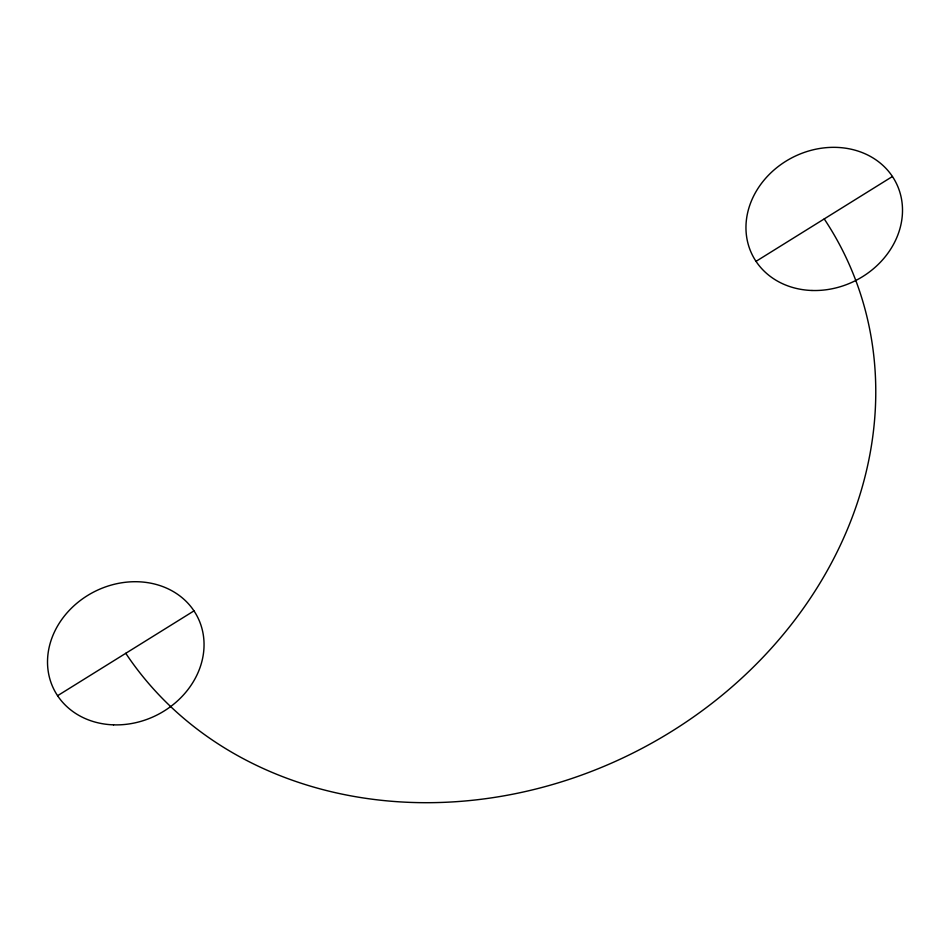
<?xml version="1.0" encoding="UTF-8"?>
<svg xmlns="http://www.w3.org/2000/svg" width="950" height="950" viewBox="0 0 950 950"><rect width="100%" height="100%" fill="white"/><g stroke="black" fill="none" stroke-linecap="round" stroke-linejoin="round"><path stroke-width="1.43" d="M57.57 695.721L193.978 610.886M756.022 261.345L892.43 176.51M824.232 218.928A411.825 354.101 -26.8 0 1 671.602 731.429A411.825 354.101 -26.8 0 1 125.768 653.303M113.537 724.85A80.429 69.16 -26.8 0 0 198.847 619.732A80.429 69.16 -26.8 0 0 64.944 615.327A80.429 69.16 -26.8 0 0 113.537 724.85M811.989 290.486A80.429 69.16 -26.8 0 0 897.299 185.357A80.429 69.16 -26.8 0 0 763.396 180.951A80.429 69.16 -26.8 0 0 811.989 290.486"/></g></svg>
